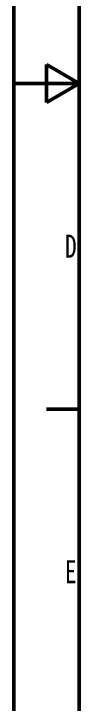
# Model space of a CAD drawing. Header units: millimetres. Extents: x -68339142 to 208, y -167 to 82456658.
# Drawn here: x -68339142 to -68338924, y 82447321 to 82449610 of the extents above; entities that cross this region are included whole.
import ezdxf

# ---------------------------------------------------------------- set-up
doc = ezdxf.new("R2010")
doc.units = ezdxf.units.MM
doc.header["$MEASUREMENT"] = 0
doc.layers.add('Border (ISO)', color=7, linetype='Continuous', lineweight=50)
doc.layers.add('I8符号标注层', color=3, linetype='Continuous', lineweight=9)
doc.styles.add('I(3.5)', font='simfang.ttf', dxfattribs={"width": 0.75})

# ---------------------------------------------------------------- blocks, each defined once
blk = doc.blocks.new('Borders A3')
at = {"layer": 'Border (ISO)'}
for p, q in [((0, 0), (0, 297)), ((10, 287), (10, 10)), ((5, 145.61), (5, 151.39)), ((10, 148.5), (5, 151.39)), ((10, 148.5), (0, 148.5)), ((10, 148.5), (5, 145.61)), ((10, 99), (5, 99))]:
    blk.add_line(p, q, dxfattribs=at)
at = {"layer": 'I8符号标注层', "char_height": 3.5, "attachment_point": 6, "style": 'I(3.5)'}
for s, insert in [('D', (9.6, 123.75)), ('E', (9.6, 74.25))]:
    blk.add_mtext(s, dxfattribs=dict(at, insert=insert))

msp = doc.modelspace()

# ---------------------------------------------------------------- block references
at = {"xscale": 21.8262244274396, "yscale": 21.8262244274396, "zscale": 21.8262244274396}
msp.add_blockref('Borders A3', (-68339142.31944, 82446137.04862), dxfattribs=at)

doc.saveas('drawing.dxf')
